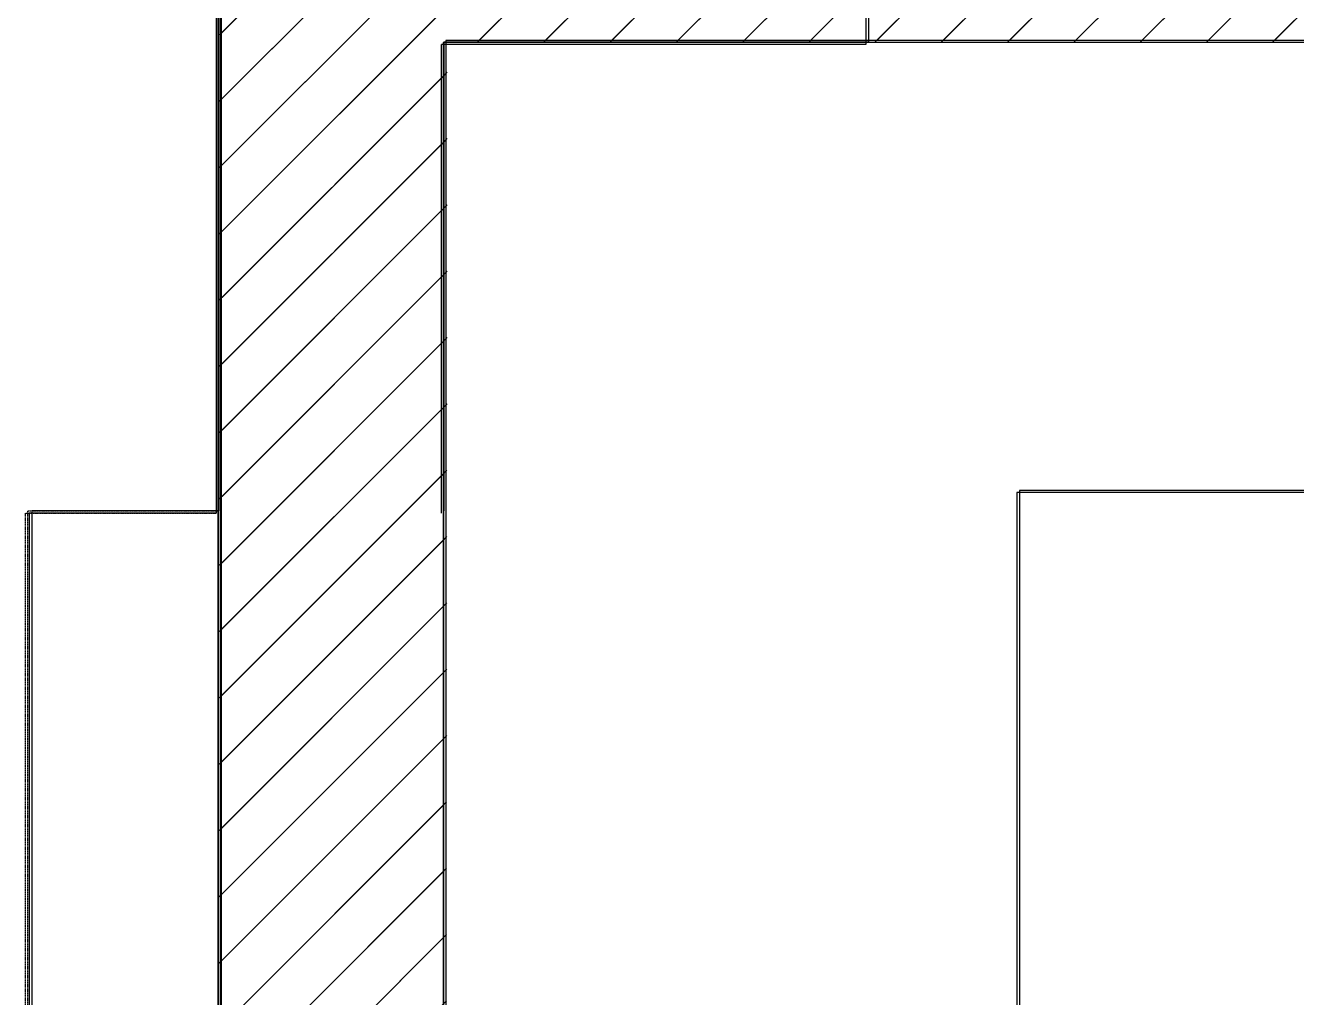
# Model space of a CAD drawing. Header units: inches. Extents: x 4821 to 127877, y 58012 to 433683.
# Drawn here: x 32817 to 34512, y 230661 to 231957 of the extents above; entities that cross this region are included whole.
import ezdxf
from ezdxf.xclip import XClip

# ---------------------------------------------------------------- set-up
doc = ezdxf.new("R2010")
doc.units = ezdxf.units.IN
doc.header["$MEASUREMENT"] = 0
doc.header["$XCLIPFRAME"] = 2
doc.linetypes.add('$0$104-TYPICAL FLOOR$0$HIDDEN', pattern=[0.375, 0.25, -0.125])
for name, color, linetype in [('A-101 Plans Building B$0$A-LIN-10', 8, 'Continuous'), ('A-DETL', 1, 'Continuous'), ('A-WAL-CMU', 7, 'Continuous'), ('COL GROUND$0$Cloums$0$A-COL-HAT', 8, 'Continuous'), ('COL GROUND$0$Cloums$0$A-COL-RFC', 210, 'Continuous')]:
    doc.layers.add(name, color=color, linetype=linetype)

# ---------------------------------------------------------------- blocks, each defined once
blk = doc.blocks.new('COL GROUND')
at = {"layer": 'COL GROUND$0$Cloums$0$A-COL-HAT'}
h = blk.add_hatch(dxfattribs=at)
h.set_pattern_fill('ANSI31', color=256, scale=500)
h.set_pattern_definition([(45, (-66684.064, -49806.79), (-44.19417, 44.19417), [])])
h.paths.add_polyline_path([(-53697.7, -21674.9), (-53697.7, -19624.9), (-57497.7, -19624.9), (-57497.7, -21674.9), (-57797.7, -21674.9), (-57797.7, -21668.8), (-57795.6, -16624.9), (-50247.7, -16624.9), (-50247.7, -19574.9), (-50547.7, -19574.9), (-50547.7, -16924.9), (-57495.5, -16924.9), (-57497.7, -19324.9), (-53397.7, -19324.9), (-53397.7, -21674.9)])
at = {"layer": 'COL GROUND$0$Cloums$0$A-COL-RFC', "linetype": 'Continuous', "elevation": 0}
blk.add_lwpolyline([(-57797.7, -21674.9), (-57797.7, -16625), (-57503.6, -16624.9), (-50247.7, -16624.9), (-50247.7, -19574.9), (-50547.7, -19574.9), (-50547.7, -16924.9), (-57497.7, -16924.9), (-57497.7, -19324.9), (-53397.7, -19324.9), (-53397.7, -21674.9), (-53697.7, -21674.9), (-53697.7, -19624.9), (-57497.7, -19624.9), (-57497.7, -21674.9), (-57797.7, -21674.9)], dxfattribs=at)
blk = doc.blocks.new('FIRST SLAB EDGE')
at = {"layer": 'A-101 Plans Building B$0$A-LIN-10', "linetype": '$0$104-TYPICAL FLOOR$0$HIDDEN'}
for p, q in [((1200927.3, -1722363.5, 0), (1200672.3, -1722363.5, 0)), ((1200927.3, -1723163.5, 0), (1200927.3, -1722363.5, 0))]:
    blk.add_line(p, q, dxfattribs=at)
at = {"layer": 'A-WAL-CMU'}
for p, q in [((1199806.4, -1721188.6), (1199806.4, -1721738.6)), ((1200672.3, -1722363.5), (1200672.3, -1721438.6)), ((1199806.4, -1721738.6), (1200372.3, -1721738.6)), ((1200372.3, -1722363.5), (1200372.3, -1721738.6))]:
    blk.add_line(p, q, dxfattribs=at)
blk.add_lwpolyline([(1200672.3, -1722363.5), (1200922.3, -1722363.5), (1200922.3, -1723163.5), (1200672.3, -1723163.5)], dxfattribs=at)

msp = doc.modelspace()

# ---------------------------------------------------------------- linework, layer by layer
at = {"layer": 'A-DETL'}
for points in [[(35718.9, 231334.4), (34139, 231334.4), (34139, 230134.4), (38678.9, 230134.4)], [(35722.3, 231337.3), (34142.4, 231337.3), (34142.4, 230137.3), (38682.3, 230137.3)]]:
    msp.add_lwpolyline(points, dxfattribs=at)
at = {"layer": 'A-WAL-CMU'}
for p, q in [((33074.5, 232234.2), (33074.8, 226961.1)), ((33077.9, 232237.2), (33078.2, 226964.1)), ((40329.4, 231934.4), (33374.7, 231934.4)), ((40332.8, 231937.3), (33378.1, 231937.3))]:
    msp.add_line(p, q, dxfattribs=at)
for points in [[(39079.4, 229534.4), (33374.7, 229534.4), (33374.7, 231934.4)], [(39082.8, 229537.3), (33378.1, 229537.3), (33378.1, 231937.3)]]:
    msp.add_lwpolyline(points, dxfattribs=at)

# ---------------------------------------------------------------- block references
for p in [(90875.1, 248862.2, 0), (90871.7, 248859.3, 0)]:
    msp.add_blockref('COL GROUND', p, dxfattribs=at)
ref = msp.add_blockref('FIRST SLAB EDGE', (1233744.2, 1953670.5), dxfattribs=dict(at, xscale=-1))
XClip(ref).set_block_clipping_path([(1196236.1121028436, -1729554.8924368375), (1201281.1159926755, -1720979.7328682605)])
ref = msp.add_blockref('FIRST SLAB EDGE', (1233747.6, 1953673.5), dxfattribs=dict(at, xscale=-1))
XClip(ref).set_block_clipping_path([(1196236.1121028436, -1729554.8924368375), (1201281.1159926755, -1720979.7328682605)])

doc.saveas('drawing.dxf')
